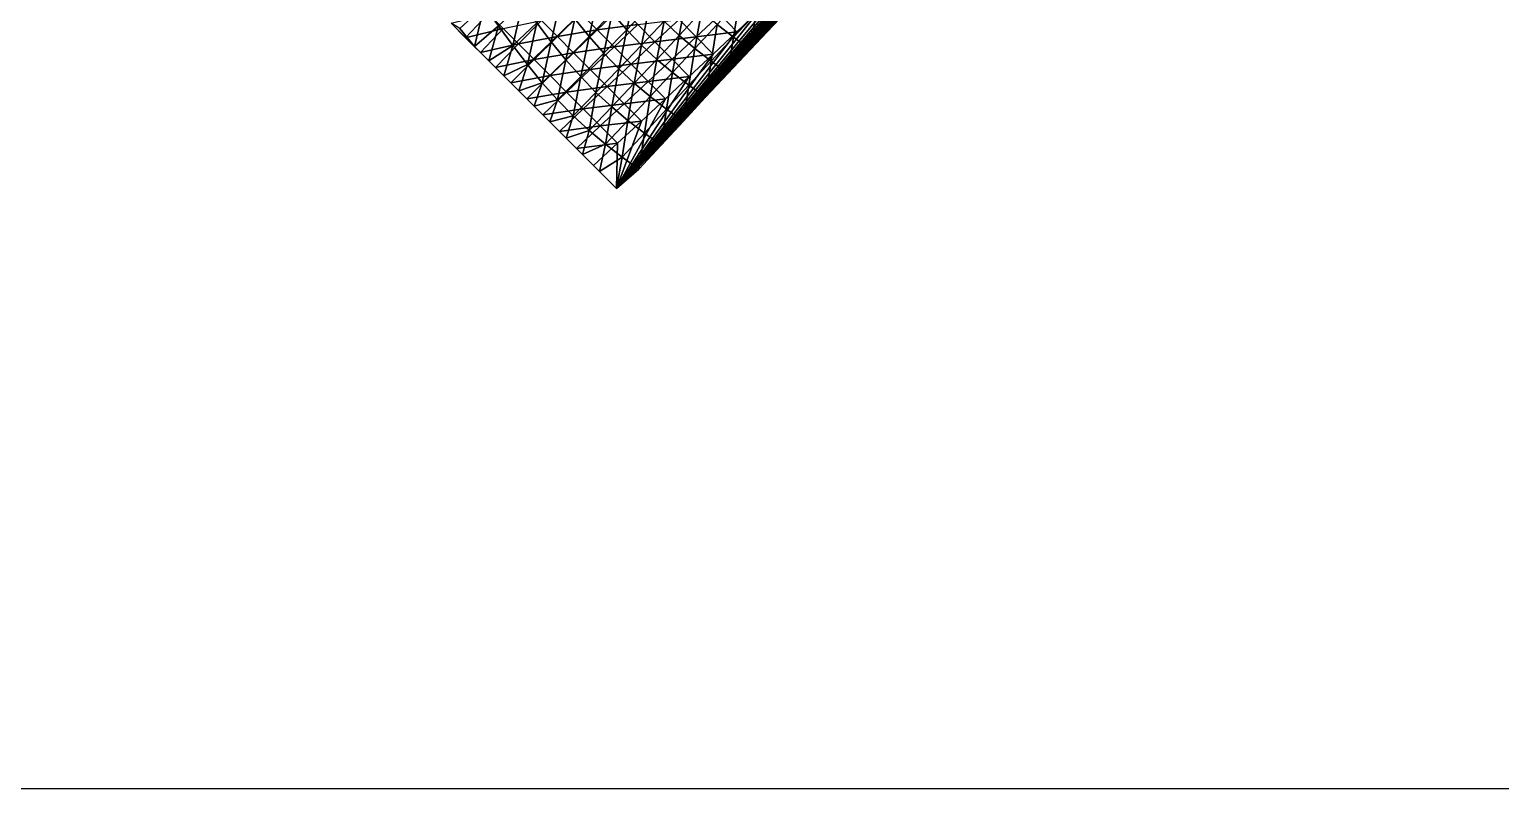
# Model space of a CAD drawing. Header units: metres. Extents: x 20040 to 21060, y 50040 to 51060.
# Drawn here: x 20280.5 to 20719.4, y 50040 to 50266.6 of the extents above; entities that cross this region are included whole.
import ezdxf

# ---------------------------------------------------------------- set-up
doc = ezdxf.new("R2010")
doc.units = ezdxf.units.M

msp = doc.modelspace()

# ---------------------------------------------------------------- linework, layer by layer
at = {"layer": 'Lease_boundary'}
msp.add_polyline3d([(20040, 50040, 988.591), (21060, 50040, 939.707), (21060, 51060, 965.073), (20040, 51060, 961.717)], close=True, dxfattribs=at)
at = {"layer": 'VEIN_interpreted'}
for points in [[(20455.674, 50219.057, 340), (20718.526, 50493.888, 340), (20725.658, 50500.54, 340)], [(20455.674, 50219.057, 340), (20725.658, 50500.54, 340), (20509.057, 50274.666, 340)], [(20455.674, 50219.057, 340), (20711.381, 50487.25, 340), (20718.526, 50493.888, 340)], [(20455.674, 50219.057, 340), (20704.231, 50480.618, 340), (20711.381, 50487.25, 340)], [(20455.674, 50219.057, 340), (20697.084, 50473.982, 340), (20704.231, 50480.618, 340)], [(20455.674, 50219.057, 340), (20689.947, 50467.336, 340), (20697.084, 50473.982, 340)], [(20455.674, 50219.057, 340), (20682.828, 50460.671, 340), (20689.947, 50467.336, 340)], [(20455.674, 50219.057, 340), (20675.733, 50453.979, 340), (20682.828, 50460.671, 340)], [(20455.674, 50219.057, 340), (20668.669, 50447.255, 340), (20675.733, 50453.979, 340)], [(20455.674, 50219.057, 340), (20661.642, 50440.493, 340), (20668.669, 50447.255, 340)], [(20455.674, 50219.057, 340), (20654.655, 50433.689, 340), (20661.642, 50440.493, 340)], [(20455.674, 50219.057, 340), (20647.712, 50426.841, 340), (20654.655, 50433.689, 340)], [(20455.674, 50219.057, 340), (20640.814, 50419.947, 340), (20647.712, 50426.841, 340)], [(20455.674, 50219.057, 340), (20633.961, 50413.008, 340), (20640.814, 50419.947, 340)], [(20455.674, 50219.057, 340), (20627.154, 50406.024, 340), (20633.961, 50413.008, 340)], [(20455.674, 50219.057, 340), (20620.388, 50399, 340), (20627.154, 50406.024, 340)], [(20455.674, 50219.057, 340), (20613.661, 50391.94, 340), (20620.388, 50399, 340)], [(20455.674, 50219.057, 340), (20606.966, 50384.848, 340), (20613.661, 50391.94, 340)], [(20455.674, 50219.057, 340), (20600.298, 50377.731, 340), (20606.966, 50384.848, 340)], [(20455.674, 50219.057, 340), (20593.65, 50370.596, 340), (20600.298, 50377.731, 340)], [(20455.674, 50219.057, 340), (20587.013, 50363.45, 340), (20593.65, 50370.596, 340)], [(20455.674, 50219.057, 340), (20580.38, 50356.301, 340), (20587.013, 50363.45, 340)], [(20455.674, 50219.057, 340), (20573.742, 50349.157, 340), (20580.38, 50356.301, 340)], [(20455.674, 50219.057, 340), (20567.091, 50342.024, 340), (20573.742, 50349.157, 340)], [(20455.674, 50219.057, 340), (20560.419, 50334.911, 340), (20567.091, 50342.024, 340)], [(20455.674, 50219.057, 340), (20553.719, 50327.825, 340), (20560.419, 50334.911, 340)], [(20455.674, 50219.057, 340), (20546.985, 50320.77, 340), (20553.719, 50327.825, 340)], [(20455.674, 50219.057, 340), (20540.212, 50313.753, 340), (20546.985, 50320.77, 340)], [(20455.674, 50219.057, 340), (20533.397, 50306.777, 340), (20540.212, 50313.753, 340)], [(20455.674, 50219.057, 340), (20526.537, 50299.846, 340), (20533.397, 50306.777, 340)], [(20455.674, 50219.057, 340), (20519.63, 50292.96, 340), (20526.537, 50299.846, 340)], [(20455.674, 50219.057, 340), (20512.679, 50286.12, 340), (20519.63, 50292.96, 340)], [(20455.674, 50219.057, 340), (20505.685, 50279.324, 340), (20512.679, 50286.12, 340)], [(20455.674, 50219.057, 340), (20498.651, 50272.569, 340), (20505.685, 50279.324, 340)], [(20438.951, 50275.3, 540), (20431.851, 50268.511, 540), (20436.141, 50262.888, 515)], [(20438.951, 50275.3, 540), (20436.141, 50262.888, 515), (20443.18, 50269.739, 515)], [(20450.175, 50276.635, 515), (20443.18, 50269.739, 515), (20447.469, 50264.44, 490)], [(20450.175, 50276.635, 515), (20447.469, 50264.44, 490), (20454.39, 50271.404, 490)], [(20461.264, 50278.413, 490), (20454.39, 50271.404, 490), (20458.693, 50266.483, 465)], [(20461.264, 50278.413, 490), (20458.693, 50266.483, 465), (20465.495, 50273.552, 465)], [(20476.557, 50276.157, 440), (20469.85, 50269.012, 440), (20474.356, 50264.783, 415)], [(20476.557, 50276.157, 440), (20474.356, 50264.783, 415), (20481.024, 50271.949, 415)], [(20492.334, 50275.154, 390), (20485.68, 50267.993, 390), (20490.537, 50264.223, 365)], [(20492.334, 50275.154, 390), (20490.537, 50264.223, 365), (20497.21, 50271.35, 365)], [(20406.299, 50268.432, 565), (20417.372, 50271.245, 540), (20410.644, 50264.087, 540)], [(20416.139, 50273.549, 590), (20408.942, 50266.872, 590), (20413.244, 50261.487, 565)], [(20410.644, 50264.087, 540), (20417.372, 50271.245, 540), (20421.827, 50266.791, 515)], [(20416.139, 50273.549, 590), (20413.244, 50261.487, 565), (20420.423, 50267.609, 565)], [(20427.595, 50274.319, 565), (20420.423, 50267.609, 565), (20424.717, 50261.757, 540)], [(20427.595, 50274.319, 565), (20424.717, 50261.757, 540), (20431.851, 50268.511, 540)], [(20433.265, 50269.233, 490), (20444.999, 50271.351, 465), (20437.998, 50264.479, 465)], [(20437.998, 50264.479, 465), (20444.999, 50271.351, 465), (20449.906, 50266.397, 440)], [(20444.999, 50271.351, 465), (20457.004, 50273.154, 440), (20449.906, 50266.397, 440)], [(20454.39, 50271.404, 490), (20447.469, 50264.44, 490), (20451.849, 50259.455, 465)], [(20449.906, 50266.397, 440), (20457.004, 50273.154, 440), (20462.041, 50268.04, 415)], [(20454.39, 50271.404, 490), (20451.849, 50259.455, 465), (20458.693, 50266.483, 465)], [(20455.674, 50219.057, 340), (20509.057, 50274.666, 340), (20502.306, 50267.628, 340)], [(20455.674, 50219.057, 340), (20491.581, 50265.851, 340), (20498.651, 50272.569, 340)], [(20465.495, 50273.552, 465), (20458.693, 50266.483, 465), (20463.114, 50261.895, 440)], [(20465.495, 50273.552, 465), (20463.114, 50261.895, 440), (20469.85, 50269.012, 440)], [(20474.297, 50269.519, 390), (20486.542, 50270.979, 365), (20479.401, 50264.322, 365)], [(20481.024, 50271.949, 415), (20474.356, 50264.783, 415), (20479.031, 50260.827, 390)], [(20481.024, 50271.949, 415), (20479.031, 50260.827, 390), (20485.68, 50267.993, 390)], [(20479.401, 50264.322, 365), (20486.542, 50270.979, 365), (20491.581, 50265.851, 340)], [(20486.542, 50270.979, 365), (20498.651, 50272.569, 340), (20491.581, 50265.851, 340)], [(20497.21, 50271.35, 365), (20490.537, 50264.223, 365), (20495.591, 50260.556, 340)], [(20497.21, 50271.35, 365), (20495.591, 50260.556, 340), (20502.306, 50267.628, 340)], [(20408.942, 50266.872, 590), (20406.299, 50268.432, 565), (20413.244, 50261.487, 565)], [(20413.244, 50261.487, 565), (20406.299, 50268.432, 565), (20410.644, 50264.087, 540)], [(20410.644, 50264.087, 540), (20421.827, 50266.791, 515), (20415.048, 50259.683, 515)], [(20420.423, 50267.609, 565), (20413.244, 50261.487, 565), (20417.591, 50257.14, 540)], [(20415.048, 50259.683, 515), (20421.827, 50266.791, 515), (20426.379, 50262.235, 490)], [(20420.423, 50267.609, 565), (20417.591, 50257.14, 540), (20424.717, 50261.757, 540)], [(20421.827, 50266.791, 515), (20433.265, 50269.233, 490), (20426.379, 50262.235, 490)], [(20431.851, 50268.511, 540), (20424.717, 50261.757, 540), (20429.061, 50256.079, 515)], [(20426.379, 50262.235, 490), (20433.265, 50269.233, 490), (20437.998, 50264.479, 465)], [(20431.851, 50268.511, 540), (20429.061, 50256.079, 515), (20436.141, 50262.888, 515)], [(20443.18, 50269.739, 515), (20436.141, 50262.888, 515), (20440.502, 50257.523, 490)], [(20437.998, 50264.479, 465), (20449.906, 50266.397, 440), (20442.845, 50259.602, 440)], [(20443.18, 50269.739, 515), (20440.502, 50257.523, 490), (20447.469, 50264.44, 490)], [(20442.845, 50259.602, 440), (20449.906, 50266.397, 440), (20454.905, 50261.342, 415)], [(20449.906, 50266.397, 440), (20462.041, 50268.04, 415), (20454.905, 50261.342, 415)], [(20458.693, 50266.483, 465), (20451.849, 50259.455, 465), (20456.343, 50254.811, 440)], [(20454.905, 50261.342, 415), (20462.041, 50268.04, 415), (20467.131, 50262.869, 390)], [(20455.674, 50219.057, 340), (20502.306, 50267.628, 340), (20495.591, 50260.556, 340)], [(20458.693, 50266.483, 465), (20456.343, 50254.811, 440), (20463.114, 50261.895, 440)], [(20462.041, 50268.04, 415), (20474.297, 50269.519, 390), (20467.131, 50262.869, 390)], [(20469.85, 50269.012, 440), (20463.114, 50261.895, 440), (20467.672, 50257.633, 415)], [(20467.131, 50262.869, 390), (20474.297, 50269.519, 390), (20479.401, 50264.322, 365)], [(20469.85, 50269.012, 440), (20467.672, 50257.633, 415), (20474.356, 50264.783, 415)], [(20485.68, 50267.993, 390), (20479.031, 50260.827, 390), (20483.883, 50257.079, 365)], [(20485.68, 50267.993, 390), (20483.883, 50257.079, 365), (20490.537, 50264.223, 365)], [(20413.244, 50261.487, 565), (20410.644, 50264.087, 540), (20417.591, 50257.14, 540)], [(20417.591, 50257.14, 540), (20410.644, 50264.087, 540), (20415.048, 50259.683, 515)], [(20415.048, 50259.683, 515), (20426.379, 50262.235, 490), (20419.538, 50255.193, 490)], [(20424.717, 50261.757, 540), (20417.591, 50257.14, 540), (20421.993, 50252.737, 515)], [(20419.538, 50255.193, 490), (20426.379, 50262.235, 490), (20431.043, 50257.561, 465)], [(20424.717, 50261.757, 540), (20421.993, 50252.737, 515), (20429.061, 50256.079, 515)], [(20426.379, 50262.235, 490), (20437.998, 50264.479, 465), (20431.043, 50257.561, 465)], [(20436.141, 50262.888, 515), (20429.061, 50256.079, 515), (20433.49, 50250.652, 490)], [(20431.043, 50257.561, 465), (20437.998, 50264.479, 465), (20442.845, 50259.602, 440)], [(20436.141, 50262.888, 515), (20433.49, 50250.652, 490), (20440.502, 50257.523, 490)], [(20447.469, 50264.44, 490), (20440.502, 50257.523, 490), (20444.96, 50252.471, 465)], [(20447.469, 50264.44, 490), (20444.96, 50252.471, 465), (20451.849, 50259.455, 465)], [(20454.905, 50261.342, 415), (20467.131, 50262.869, 390), (20459.975, 50256.211, 390)], [(20455.674, 50219.057, 340), (20484.482, 50259.164, 340), (20491.581, 50265.851, 340)], [(20463.114, 50261.895, 440), (20456.343, 50254.811, 440), (20460.963, 50250.506, 415)], [(20459.975, 50256.211, 390), (20467.131, 50262.869, 390), (20472.247, 50257.678, 365)], [(20463.114, 50261.895, 440), (20460.963, 50250.506, 415), (20467.672, 50257.633, 415)], [(20467.131, 50262.869, 390), (20479.401, 50264.322, 365), (20472.247, 50257.678, 365)], [(20474.356, 50264.783, 415), (20467.672, 50257.633, 415), (20472.379, 50253.664, 390)], [(20472.247, 50257.678, 365), (20479.401, 50264.322, 365), (20484.482, 50259.164, 340)], [(20474.356, 50264.783, 415), (20472.379, 50253.664, 390), (20479.031, 50260.827, 390)], [(20479.401, 50264.322, 365), (20491.581, 50265.851, 340), (20484.482, 50259.164, 340)], [(20490.537, 50264.223, 365), (20483.883, 50257.079, 365), (20488.907, 50253.454, 340)], [(20490.537, 50264.223, 365), (20488.907, 50253.454, 340), (20495.591, 50260.556, 340)], [(20417.591, 50257.14, 540), (20415.048, 50259.683, 515), (20421.993, 50252.737, 515)], [(20421.993, 50252.737, 515), (20415.048, 50259.683, 515), (20419.538, 50255.193, 490)], [(20419.538, 50255.193, 490), (20431.043, 50257.561, 465), (20424.134, 50250.597, 465)], [(20424.134, 50250.597, 465), (20431.043, 50257.561, 465), (20435.824, 50252.765, 440)], [(20431.043, 50257.561, 465), (20442.845, 50259.602, 440), (20435.824, 50252.765, 440)], [(20440.502, 50257.523, 490), (20433.49, 50250.652, 490), (20438.025, 50245.533, 465)], [(20435.824, 50252.765, 440), (20442.845, 50259.602, 440), (20447.795, 50254.614, 415)], [(20440.502, 50257.523, 490), (20438.025, 50245.533, 465), (20444.96, 50252.471, 465)], [(20442.845, 50259.602, 440), (20454.905, 50261.342, 415), (20447.795, 50254.614, 415)], [(20451.849, 50259.455, 465), (20444.96, 50252.471, 465), (20449.532, 50247.765, 440)], [(20447.795, 50254.614, 415), (20454.905, 50261.342, 415), (20459.975, 50256.211, 390)], [(20451.849, 50259.455, 465), (20449.532, 50247.765, 440), (20456.343, 50254.811, 440)], [(20455.674, 50219.057, 340), (20495.591, 50260.556, 340), (20488.907, 50253.454, 340)], [(20455.674, 50219.057, 340), (20477.359, 50252.503, 340), (20484.482, 50259.164, 340)], [(20459.975, 50256.211, 390), (20472.247, 50257.678, 365), (20465.089, 50251.038, 365)], [(20467.672, 50257.633, 415), (20460.963, 50250.506, 415), (20465.716, 50246.511, 390)], [(20465.089, 50251.038, 365), (20472.247, 50257.678, 365), (20477.359, 50252.503, 340)], [(20467.672, 50257.633, 415), (20465.716, 50246.511, 390), (20472.379, 50253.664, 390)], [(20472.247, 50257.678, 365), (20484.482, 50259.164, 340), (20477.359, 50252.503, 340)], [(20479.031, 50260.827, 390), (20472.379, 50253.664, 390), (20477.239, 50249.924, 365)], [(20479.031, 50260.827, 390), (20477.239, 50249.924, 365), (20483.883, 50257.079, 365)], [(20421.993, 50252.737, 515), (20419.538, 50255.193, 490), (20426.48, 50248.251, 490)], [(20426.48, 50248.251, 490), (20419.538, 50255.193, 490), (20424.134, 50250.597, 465)], [(20429.061, 50256.079, 515), (20421.993, 50252.737, 515), (20426.48, 50248.251, 490)], [(20429.061, 50256.079, 515), (20426.48, 50248.251, 490), (20433.49, 50250.652, 490)], [(20435.824, 50252.765, 440), (20447.795, 50254.614, 415), (20440.72, 50247.851, 415)], [(20440.72, 50247.851, 415), (20447.795, 50254.614, 415), (20452.834, 50249.535, 390)], [(20447.795, 50254.614, 415), (20459.975, 50256.211, 390), (20452.834, 50249.535, 390)], [(20456.343, 50254.811, 440), (20449.532, 50247.765, 440), (20454.223, 50243.409, 415)], [(20452.834, 50249.535, 390), (20459.975, 50256.211, 390), (20465.089, 50251.038, 365)], [(20456.343, 50254.811, 440), (20454.223, 50243.409, 415), (20460.963, 50250.506, 415)], [(20455.674, 50219.057, 340), (20488.907, 50253.454, 340), (20482.248, 50246.33, 340)], [(20472.379, 50253.664, 390), (20465.716, 50246.511, 390), (20470.599, 50242.767, 365)], [(20472.379, 50253.664, 390), (20470.599, 50242.767, 365), (20477.239, 50249.924, 365)], [(20483.883, 50257.079, 365), (20477.239, 50249.924, 365), (20482.248, 50246.33, 340)], [(20483.883, 50257.079, 365), (20482.248, 50246.33, 340), (20488.907, 50253.454, 340)], [(20424.134, 50250.597, 465), (20435.824, 50252.765, 440), (20428.848, 50245.883, 440)], [(20426.48, 50248.251, 490), (20424.134, 50250.597, 465), (20431.071, 50243.66, 465)], [(20431.071, 50243.66, 465), (20424.134, 50250.597, 465), (20428.848, 50245.883, 440)], [(20433.49, 50250.652, 490), (20426.48, 50248.251, 490), (20431.071, 50243.66, 465)], [(20428.848, 50245.883, 440), (20435.824, 50252.765, 440), (20440.72, 50247.851, 415)], [(20433.49, 50250.652, 490), (20431.071, 50243.66, 465), (20438.025, 50245.533, 465)], [(20444.96, 50252.471, 465), (20438.025, 50245.533, 465), (20442.677, 50240.761, 440)], [(20440.72, 50247.851, 415), (20452.834, 50249.535, 390), (20445.716, 50242.835, 390)], [(20444.96, 50252.471, 465), (20442.677, 50240.761, 440), (20449.532, 50247.765, 440)], [(20445.716, 50242.835, 390), (20452.834, 50249.535, 390), (20457.935, 50244.394, 365)], [(20452.834, 50249.535, 390), (20465.089, 50251.038, 365), (20457.935, 50244.394, 365)], [(20460.963, 50250.506, 415), (20454.223, 50243.409, 415), (20459.033, 50239.377, 390)], [(20455.674, 50219.057, 340), (20470.219, 50245.859, 340), (20477.359, 50252.503, 340)], [(20457.935, 50244.394, 365), (20465.089, 50251.038, 365), (20470.219, 50245.859, 340)], [(20460.963, 50250.506, 415), (20459.033, 50239.377, 390), (20465.716, 50246.511, 390)], [(20465.089, 50251.038, 365), (20477.359, 50252.503, 340), (20470.219, 50245.859, 340)], [(20477.239, 50249.924, 365), (20470.599, 50242.767, 365), (20475.605, 50239.189, 340)], [(20477.239, 50249.924, 365), (20475.605, 50239.189, 340), (20482.248, 50246.33, 340)], [(20428.848, 50245.883, 440), (20440.72, 50247.851, 415), (20433.682, 50241.049, 415)], [(20431.071, 50243.66, 465), (20428.848, 50245.883, 440), (20435.778, 50238.953, 440)], [(20435.778, 50238.953, 440), (20428.848, 50245.883, 440), (20433.682, 50241.049, 415)], [(20438.025, 50245.533, 465), (20431.071, 50243.66, 465), (20435.778, 50238.953, 440)], [(20433.682, 50241.049, 415), (20440.72, 50247.851, 415), (20445.716, 50242.835, 390)], [(20438.025, 50245.533, 465), (20435.778, 50238.953, 440), (20442.677, 50240.761, 440)], [(20449.532, 50247.765, 440), (20442.677, 50240.761, 440), (20447.447, 50236.346, 415)], [(20445.716, 50242.835, 390), (20457.935, 50244.394, 365), (20450.792, 50237.739, 365)], [(20449.532, 50247.765, 440), (20447.447, 50236.346, 415), (20454.223, 50243.409, 415)], [(20450.792, 50237.739, 365), (20457.935, 50244.394, 365), (20463.071, 50239.225, 340)], [(20455.674, 50219.057, 340), (20482.248, 50246.33, 340), (20475.605, 50239.189, 340)], [(20455.674, 50219.057, 340), (20463.071, 50239.225, 340), (20470.219, 50245.859, 340)], [(20457.935, 50244.394, 365), (20470.219, 50245.859, 340), (20463.071, 50239.225, 340)], [(20465.716, 50246.511, 390), (20459.033, 50239.377, 390), (20463.953, 50235.615, 365)], [(20465.716, 50246.511, 390), (20463.953, 50235.615, 365), (20470.599, 50242.767, 365)], [(20433.682, 50241.049, 415), (20445.716, 50242.835, 390), (20438.628, 50236.103, 390)], [(20435.778, 50238.953, 440), (20433.682, 50241.049, 415), (20440.603, 50234.128, 415)], [(20440.603, 50234.128, 415), (20433.682, 50241.049, 415), (20438.628, 50236.103, 390)], [(20442.677, 50240.761, 440), (20435.778, 50238.953, 440), (20440.603, 50234.128, 415)], [(20438.628, 50236.103, 390), (20445.716, 50242.835, 390), (20450.792, 50237.739, 365)], [(20442.677, 50240.761, 440), (20440.603, 50234.128, 415), (20447.447, 50236.346, 415)], [(20454.223, 50243.409, 415), (20447.447, 50236.346, 415), (20452.323, 50232.268, 390)], [(20454.223, 50243.409, 415), (20452.323, 50232.268, 390), (20459.033, 50239.377, 390)], [(20470.599, 50242.767, 365), (20463.953, 50235.615, 365), (20468.971, 50232.041, 340)], [(20470.599, 50242.767, 365), (20468.971, 50232.041, 340), (20475.605, 50239.189, 340)], [(20438.628, 50236.103, 390), (20450.792, 50237.739, 365), (20443.668, 50231.063, 365)], [(20440.603, 50234.128, 415), (20438.628, 50236.103, 390), (20445.54, 50229.191, 390)], [(20445.54, 50229.191, 390), (20438.628, 50236.103, 390), (20443.668, 50231.063, 365)], [(20447.447, 50236.346, 415), (20440.603, 50234.128, 415), (20445.54, 50229.191, 390)], [(20443.668, 50231.063, 365), (20450.792, 50237.739, 365), (20455.921, 50232.593, 340)], [(20447.447, 50236.346, 415), (20445.54, 50229.191, 390), (20452.323, 50232.268, 390)], [(20450.792, 50237.739, 365), (20463.071, 50239.225, 340), (20455.921, 50232.593, 340)], [(20459.033, 50239.377, 390), (20452.323, 50232.268, 390), (20457.293, 50228.476, 365)], [(20455.674, 50219.057, 340), (20455.921, 50232.593, 340), (20463.071, 50239.225, 340)], [(20455.674, 50219.057, 340), (20475.605, 50239.189, 340), (20468.971, 50232.041, 340)], [(20459.033, 50239.377, 390), (20457.293, 50228.476, 365), (20463.953, 50235.615, 365)], [(20463.953, 50235.615, 365), (20457.293, 50228.476, 365), (20462.338, 50224.892, 340)], [(20463.953, 50235.615, 365), (20462.338, 50224.892, 340), (20468.971, 50232.041, 340)], [(20443.668, 50231.063, 365), (20455.921, 50232.593, 340), (20448.778, 50225.953, 340)], [(20445.54, 50229.191, 390), (20443.668, 50231.063, 365), (20450.572, 50224.159, 365)], [(20450.572, 50224.159, 365), (20443.668, 50231.063, 365), (20448.778, 50225.953, 340)], [(20452.323, 50232.268, 390), (20445.54, 50229.191, 390), (20450.572, 50224.159, 365)], [(20455.674, 50219.057, 340), (20448.778, 50225.953, 340), (20455.921, 50232.593, 340)], [(20452.323, 50232.268, 390), (20450.572, 50224.159, 365), (20457.293, 50228.476, 365)], [(20468.971, 50232.041, 340), (20462.338, 50224.892, 340), (20455.674, 50219.057, 340)], [(20457.293, 50228.476, 365), (20450.572, 50224.159, 365), (20455.674, 50219.057, 340)], [(20457.293, 50228.476, 365), (20455.674, 50219.057, 340), (20462.338, 50224.892, 340)], [(20450.572, 50224.159, 365), (20448.778, 50225.953, 340), (20455.674, 50219.057, 340)]]:
    msp.add_3dface(points, dxfattribs=at)

doc.saveas('drawing.dxf')
